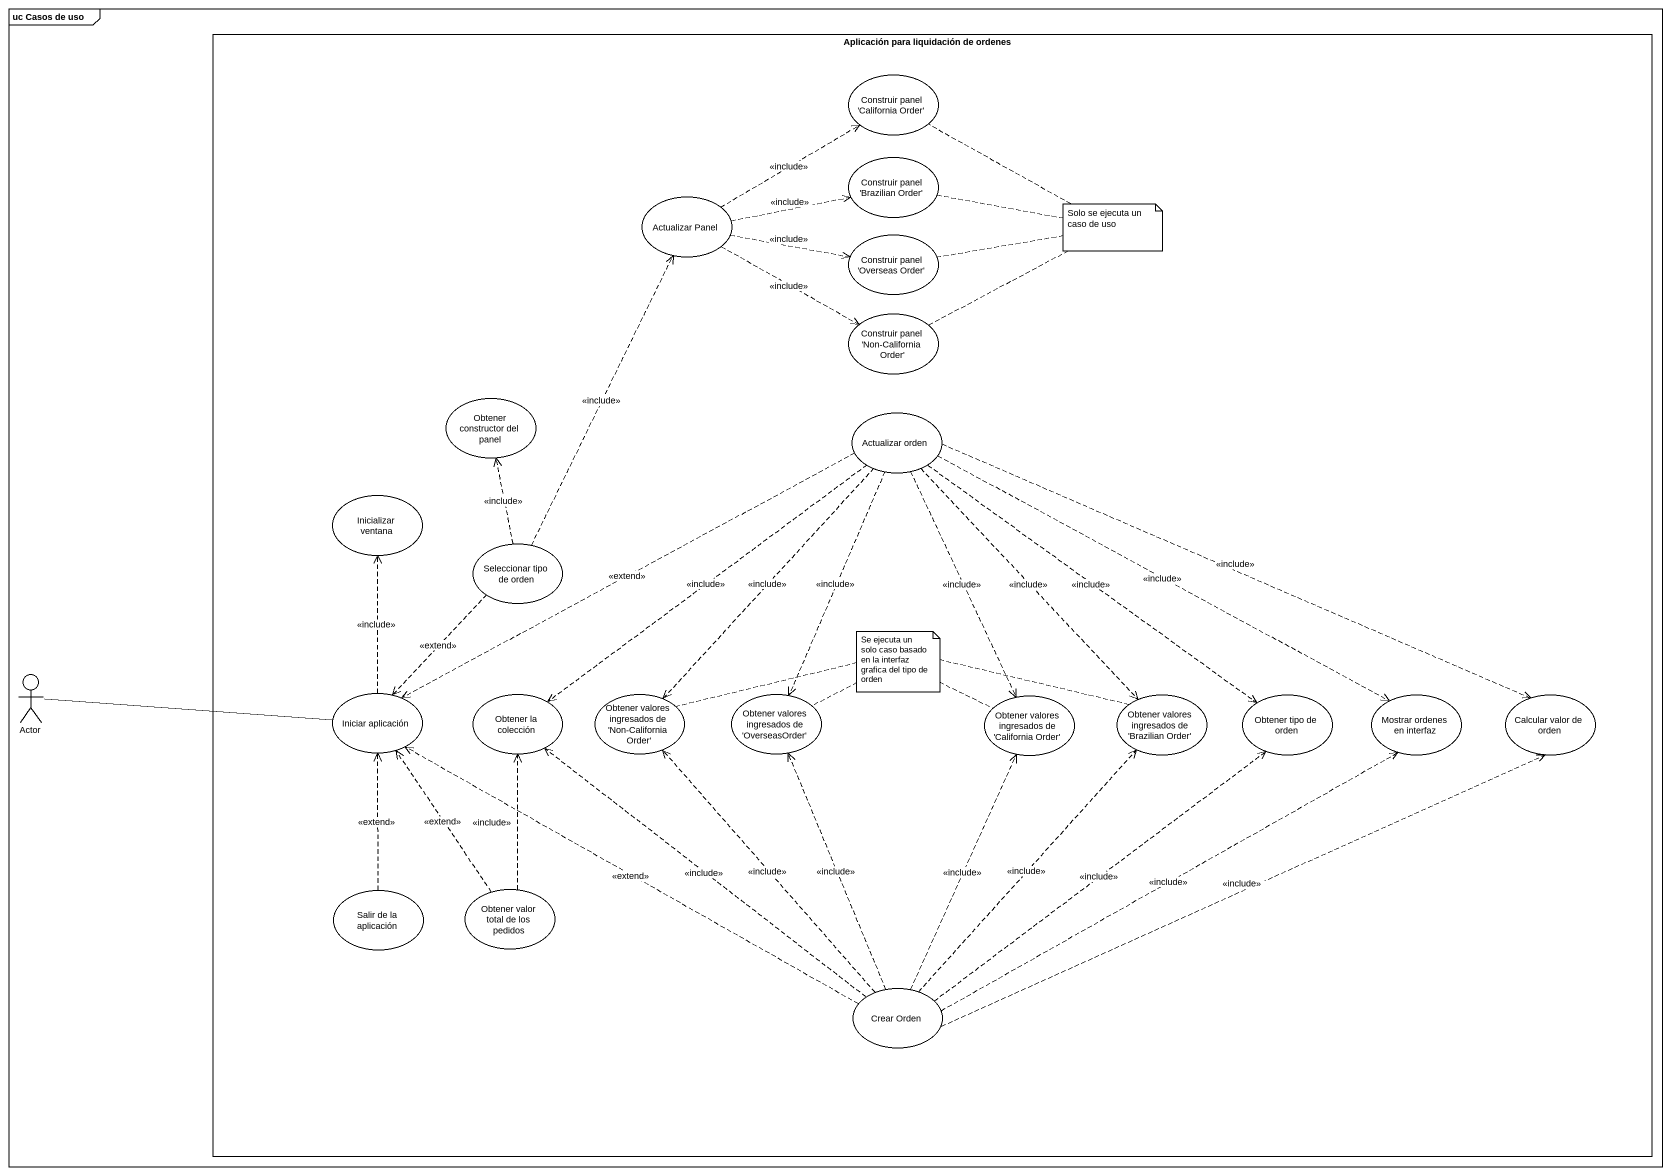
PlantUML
@startuml
mainframe uc Casos de uso
rectangle "Aplicación para liquidación de ordenes" as Aplicación_para_liquidación {
  usecase "Construir panel 'California Order'" as Construir_panel_California
  usecase "Construir panel 'Brazilian Order'" as Construir_panel_Brazilian
  usecase "Actualizar Panel" as Actualizar_Panel
  usecase "Construir panel 'Overseas Order'" as Construir_panel_Overseas
  usecase "Construir panel 'Non-California Order'" as Construir_panel_Non
  usecase "Obtener constructor del panel" as Obtener_constructor_del
  usecase "Actualizar orden" as Actualizar_orden
  usecase "Inicializar ventana" as Inicializar_ventana
  usecase "Seleccionar tipo de orden" as Seleccionar_tipo_de_orden
  usecase "Iniciar aplicación" as Iniciar_aplicación
  usecase "Obtener la colección" as Obtener_la_colección
  usecase "Obtener valores ingresados de 'Non-California Order'" as Obtener_valores_ingresados
  usecase "Obtener valores ingresados de 'OverseasOrder'" as Obtener_valores_ingresados_2
  usecase "Obtener valores ingresados de 'California Order'" as Obtener_valores_ingresados_3
  usecase "Obtener valores ingresados de 'Brazilian Order'" as Obtener_valores_ingresados_4
  usecase "Obtener tipo de orden" as Obtener_tipo_de_orden
  usecase "Mostrar ordenes en interfaz" as Mostrar_ordenes_en_interfaz
  usecase "Calcular valor de orden" as Calcular_valor_de_orden
  usecase "Salir de la aplicación" as Salir_de_la_aplicación
  usecase "Obtener valor total de los pedidos" as Obtener_valor_total_de_los
  usecase "Crear Orden" as Crear_Orden
}
actor "Actor" as Actor_
Actualizar_Panel .right.> Construir_panel_California : <<include>>
Actualizar_Panel .right.> Construir_panel_Brazilian : <<include>>
Actualizar_Panel .right.> Construir_panel_Overseas : <<include>>
Actualizar_Panel .right.> Construir_panel_Non : <<include>>
Actualizar_orden .left.> Iniciar_aplicación : <<extend>>
Actualizar_orden ..> Obtener_la_colección : <<include>>
Actualizar_orden ..> Obtener_valores_ingresados : <<include>>
Actualizar_orden ..> Obtener_valores_ingresados_2 : <<include>>
Actualizar_orden ..> Obtener_valores_ingresados_3 : <<include>>
Actualizar_orden ..> Obtener_valores_ingresados_4 : <<include>>
Actualizar_orden ..> Obtener_tipo_de_orden : <<include>>
Actualizar_orden .right.> Mostrar_ordenes_en_interfaz : <<include>>
Actualizar_orden .right.> Calcular_valor_de_orden : <<include>>
Seleccionar_tipo_de_orden .up.> Actualizar_Panel : <<include>>
Seleccionar_tipo_de_orden .up.> Obtener_constructor_del : <<include>>
Seleccionar_tipo_de_orden ..> Iniciar_aplicación : <<extend>>
Actor_ -right- Iniciar_aplicación
Iniciar_aplicación .up.> Inicializar_ventana : <<include>>
Salir_de_la_aplicación .up.> Iniciar_aplicación : <<extend>>
Obtener_valor_total_de_los .up.> Iniciar_aplicación : <<extend>>
Obtener_valor_total_de_los .up.> Obtener_la_colección : <<include>>
Crear_Orden .left.> Iniciar_aplicación : <<extend>>
Crear_Orden .up.> Obtener_la_colección : <<include>>
Crear_Orden .up.> Obtener_valores_ingresados : <<include>>
Crear_Orden .up.> Obtener_valores_ingresados_2 : <<include>>
Crear_Orden .up.> Obtener_valores_ingresados_3 : <<include>>
Crear_Orden .up.> Obtener_valores_ingresados_4 : <<include>>
Crear_Orden .up.> Obtener_tipo_de_orden : <<include>>
Crear_Orden .right.> Mostrar_ordenes_en_interfaz : <<include>>
Crear_Orden .right.> Calcular_valor_de_orden : <<include>>
note as N1
  Solo se ejecuta un caso de uso
end note
N1 .. Construir_panel_Brazilian
N1 .. Construir_panel_California
N1 .. Construir_panel_Non
N1 .. Construir_panel_Overseas
note as N2
  Se ejecuta un solo caso basado en la interfaz grafica del tipo de orden
end note
N2 .. Obtener_valores_ingresados_3
N2 .. Obtener_valores_ingresados_2
N2 .. Obtener_valores_ingresados
N2 .. Obtener_valores_ingresados_4
@enduml
